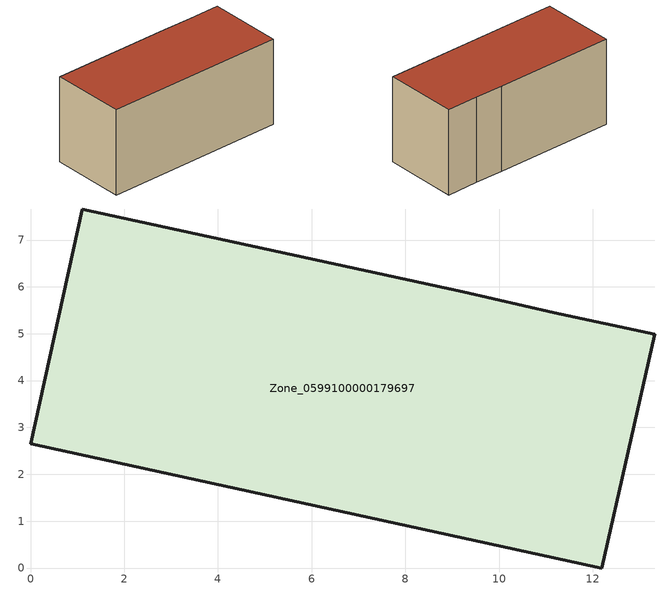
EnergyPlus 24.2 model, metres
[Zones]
Zone_0599100000179697
 floor ground (C_G): 0,2.65 1.11,7.66 9.23,5.9 11.18,5.44 13.33,4.99 12.2,0 z0
 wall outside (C_F): 12.2,0 13.33,4.99 11.18,5.44 9.23,5.9 1.11,7.66 0,2.65 12.2,0 z0:5.89
 roof outside (C_R): 1.11,7.66 0,2.65 12.2,0 13.33,4.99 11.18,5.44 9.23,5.9 z5.89
[BUILDING]
Pand.0599100000179697: North Axis=0; Terrain=City; Loads Convergence Tolerance Value=0.04; Temperature Convergence Tolerance Value=0.4; Solar Distribution=FullExterior; Maximum Number of Warmup Days=25; Minimum Number of Warmup Days=1
[Site:Location]
Rotterdam.The.Hague.AP_ZH_NLD Design_Conditions: Latitude=51.96; Longitude=4.45; Time Zone=1; Elevation=-4.5
[SITE:GROUNDTEMPERATURE:BUILDINGSURFACE]
18, 18, 18, 18, 18, 18, 18, 18, 18, 18, 18, 18
[MATERIAL] Thermal Absorptance=0.9; Solar Absorptance=0.7; Visible Absorptance=0.7
Name | Roughness | Thickness | Conductivity | Density | Specific Heat
G.TI.1946 | MediumSmooth | 0.15 | 1 | 540 | 1210
F.TI.1946 | Rough | 0.3 | 0.857143 | 1920 | 840
R.TI.1946 | MediumRough | 0.2 | 0.1 | 1500 | 1000
[CONSTRUCTION]
C_G: G.TI.1946
C_F: F.TI.1946
C_R: R.TI.1946
[ZONE]
Zone_0599100000179697: Type=1; Multiplier=1; Ceiling Height=Autocalculate; Volume=Autocalculate; Floor Area=autocalculate; Part of Total Floor Area=Yes
[ZONEINFILTRATION:DESIGNFLOWRATE]
Infil_Zone_0599100000179697: Zone or ZoneList or Space or SpaceList=Zone_0599100000179697; Schedule=AlwaysOn; Design Flow Rate Calculation Method=Flow/Area; Flow Rate per Floor Area=0.003; Constant Term Coefficient=1; Temperature Term Coefficient=0; Velocity Term Coefficient=0; Velocity Squared Term Coefficient=0
[HVACTEMPLATE:ZONE:IDEALLOADSAIRSYSTEM]
Zone_0599100000179697: Maximum Heating Supply Air Temperature=50; Minimum Cooling Supply Air Temperature=13; Maximum Heating Supply Air Humidity Ratio=0.0156; Minimum Cooling Supply Air Humidity Ratio=0.0077; Heating Limit=NoLimit; Cooling Limit=NoLimit; Dehumidification Control Type=ConstantSensibleHeatRatio; Cooling Sensible Heat Ratio=0.7; Dehumidification Setpoint=60; Humidification Control Type=None; Humidification Setpoint=30; Outdoor Air Method=None; Outdoor Air Flow Rate per Person=0.00944; Outdoor Air Flow Rate per Zone Floor Area=0; Outdoor Air Flow Rate per Zone=0; Demand Controlled Ventilation Type=None; Outdoor Air Economizer Type=NoEconomizer; Heat Recovery Type=None; Sensible Heat Recovery Effectiveness=0.7; Latent Heat Recovery Effectiveness=0.65
[ZONECONTROL:THERMOSTAT]
ThermostatControl_Zone_0599100000179697: Zone or ZoneList=Zone_0599100000179697; Control Type Schedule=DualSetpointControlType; Control 1=Thermostat_Zone_0599100000179697; Temperature Difference Between Cutout And Setpoint=0
[THERMOSTATSETPOINT:DUALSETPOINT]
Thermostat_Zone_0599100000179697: Heating Setpoint Temperature Schedule=HeatingSetpoint_Zone_0599100000179697; Cooling Setpoint Temperature Schedule=CoolingSetpoint_Zone_0599100000179697
[SCHEDULE:COMPACT]
HeatingSetpoint_Zone_0599100000179697: Through: 12/31, For: AllDays, Until: 24:00, 21
CoolingSetpoint_Zone_0599100000179697: Through: 12/31, For: AllDays, Until: 24:00, 24
DualSetpointControlType: Through: 12/31, For: AllDays, Until: 24:00, 4
AlwaysOn: Through: 12/31, For: AllDays, Until: 24:00, 1
